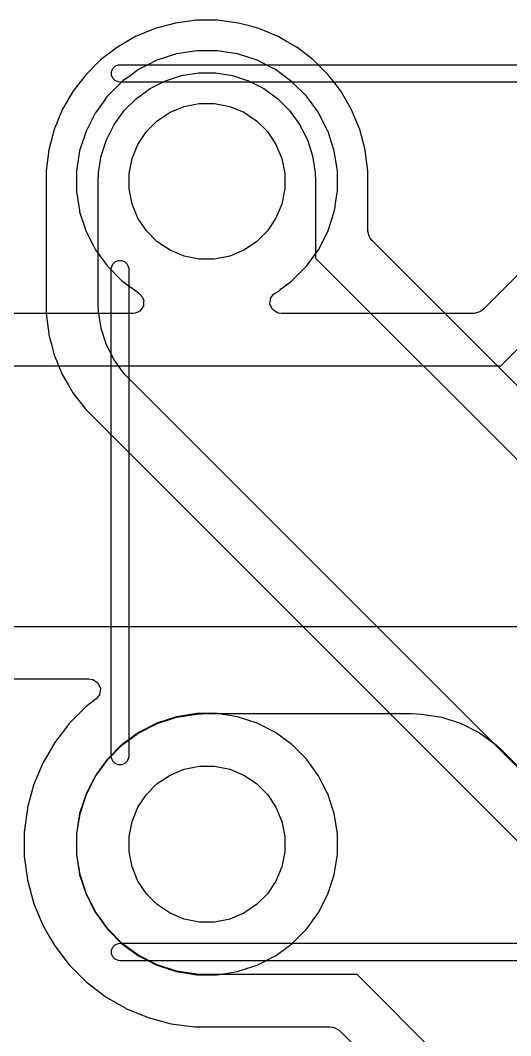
# Model space of a CAD drawing. Header units: inches. Extents: x 1.3 to 5.24, y -7.03 to -1.12.
# Drawn here: x 4.3604 to 4.5824, y -6.2528 to -5.7933 of the extents above; entities that cross this region are included whole.
import ezdxf

# ---------------------------------------------------------------- set-up
doc = ezdxf.new("R2010")
doc.units = ezdxf.units.IN
doc.header["$MEASUREMENT"] = 0
for name, color, linetype, true_color in [('B.Cu', 153, 'CONTINUOUS', 0x4d7fc4), ('B.Mask', 4, 'CONTINUOUS', 0x02ffee), ('F.Cu', 13, 'CONTINUOUS', 0xc83434), ('F.Mask', 201, 'CONTINUOUS', 0xd864ff), ('F.Silkscreen', 41, 'CONTINUOUS', 0xf2eda1), ('In1.Cu', 91, 'CONTINUOUS', 0x7fc87f), ('In2.Cu', 33, 'CONTINUOUS', 0xce7d2c)]:
    doc.layers.add(name, color=color, linetype=linetype, true_color=true_color)

msp = doc.modelspace()

# ---------------------------------------------------------------- linework, layer by layer
at = {"layer": 'B.Cu', "linetype": 'CONTINUOUS'}
for p, q in [((4.43064, -5.79453), (4.42141, -5.79701)), ((4.44011, -5.79329), (4.43064, -5.79453)), ((4.44966, -5.79329), (4.44011, -5.79329)), ((4.44011, -5.79329), (4.44011, -5.79329)), ((4.44011, -5.79329), (4.44011, -5.79329)), ((4.45913, -5.79453), (4.44966, -5.79329)), ((4.44966, -5.79329), (4.44966, -5.79329)), ((4.44966, -5.79329), (4.44966, -5.79329)), ((4.46409, -5.79586), (4.45913, -5.79453)), ((4.45913, -5.79453), (4.45913, -5.79453)), ((4.45913, -5.79453), (4.45913, -5.79453)), ((4.42141, -5.79701), (4.41259, -5.80066)), ((4.46835, -5.79701), (4.46409, -5.79586)), ((4.47717, -5.80066), (4.46835, -5.79701)), ((4.41259, -5.80066), (4.40432, -5.80544)), ((4.41259, -5.80066), (4.41259, -5.80066)), ((4.47869, -5.80153), (4.47717, -5.80066)), ((4.47717, -5.80066), (4.47717, -5.80066)), ((4.4805, -5.80258), (4.47869, -5.80153)), ((4.47869, -5.80153), (4.47869, -5.80153)), ((4.48544, -5.80544), (4.4805, -5.80258)), ((4.40432, -5.80544), (4.39674, -5.81125)), ((4.40432, -5.80544), (4.40432, -5.80544)), ((4.48546, -5.80544), (4.48544, -5.80544)), ((4.48551, -5.80548), (4.48546, -5.80544)), ((4.49302, -5.81125), (4.48551, -5.80548)), ((4.39674, -5.81125), (4.38999, -5.818)), ((4.39674, -5.81125), (4.39674, -5.81125)), ((4.39674, -5.81125), (4.39674, -5.81125)), ((4.49977, -5.818), (4.49302, -5.81125)), ((4.49302, -5.81125), (4.49302, -5.81125)), ((4.49302, -5.81125), (4.49302, -5.81125)), ((4.49302, -5.81125), (4.49302, -5.81125)), ((4.43339, -5.81829), (4.44102, -5.81708)), ((4.44102, -5.81708), (4.44874, -5.81708)), ((4.44874, -5.81708), (4.45637, -5.81829)), ((4.38999, -5.818), (4.38418, -5.82558)), ((4.38999, -5.818), (4.38999, -5.818)), ((4.38999, -5.818), (4.38999, -5.818)), ((4.41917, -5.82418), (4.42605, -5.82068)), ((4.42605, -5.82068), (4.43339, -5.81829)), ((4.45637, -5.81829), (4.46371, -5.82068)), ((4.46371, -5.82068), (4.4706, -5.82418)), ((4.5027, -5.82181), (4.49977, -5.818)), ((4.49977, -5.818), (4.49977, -5.818)), ((4.49977, -5.818), (4.49977, -5.818)), ((4.49977, -5.818), (4.49977, -5.818)), ((4.50559, -5.82558), (4.5027, -5.82181)), ((4.38418, -5.82558), (4.3794, -5.83385)), ((4.38418, -5.82558), (4.38418, -5.82558)), ((4.41292, -5.82872), (4.41917, -5.82418)), ((4.4706, -5.82418), (4.47684, -5.82872)), ((4.50997, -5.83318), (4.50559, -5.82558)), ((4.40746, -5.83418), (4.41292, -5.82872)), ((4.47684, -5.82872), (4.4823, -5.83418)), ((4.3794, -5.83385), (4.37575, -5.84267)), ((4.3794, -5.83385), (4.3794, -5.83385)), ((4.40292, -5.84043), (4.40746, -5.83418)), ((4.4823, -5.83418), (4.48684, -5.84043)), ((4.51036, -5.83385), (4.50997, -5.83318)), ((4.51402, -5.84267), (4.51036, -5.83385)), ((4.39942, -5.84731), (4.40292, -5.84043)), ((4.48684, -5.84043), (4.49035, -5.84731)), ((4.37575, -5.84267), (4.37327, -5.8519)), ((4.51649, -5.8519), (4.51402, -5.84267)), ((4.39703, -5.85465), (4.39942, -5.84731)), ((4.49035, -5.84731), (4.49273, -5.85465)), ((4.37327, -5.8519), (4.37203, -5.86137)), ((4.517, -5.8558), (4.51649, -5.8519)), ((4.39582, -5.86228), (4.39703, -5.85465)), ((4.49273, -5.85465), (4.49394, -5.86228)), ((4.51729, -5.858), (4.517, -5.8558)), ((4.51774, -5.86137), (4.51729, -5.858)), ((4.37203, -5.86137), (4.37203, -5.91626)), ((4.39567, -5.86614), (4.39582, -5.86228)), ((4.49394, -5.86228), (4.49409, -5.86614)), ((4.51774, -5.86149), (4.51774, -5.86137)), ((4.51774, -5.88865), (4.51774, -5.86149)), ((4.39567, -5.92126), (4.39567, -5.86614)), ((4.49409, -5.86614), (4.49409, -5.90088)), ((4.51833, -5.89099), (4.51774, -5.88865)), ((4.51883, -5.8919), (4.51833, -5.89099)), ((4.51966, -5.89301), (4.51883, -5.8919)), ((4.99959, -6.37294), (4.51966, -5.89301)), ((4.49409, -5.90088), (4.99152, -6.3983)), ((4.37203, -5.91626), (4.37203, -5.91626)), ((4.37203, -5.91626), (4.37203, -5.92603)), ((4.39582, -5.92512), (4.39567, -5.92126)), ((4.37203, -5.92603), (4.37203, -5.92604)), ((4.37203, -5.92604), (4.37339, -5.93638)), ((4.39687, -5.93173), (4.39582, -5.92512)), ((4.39703, -5.93275), (4.39687, -5.93173)), ((4.39942, -5.94009), (4.39703, -5.93275)), ((4.37339, -5.93638), (4.37359, -5.9367)), ((4.37359, -5.9367), (4.37362, -5.93679)), ((4.37362, -5.93679), (4.37444, -5.93987)), ((4.37444, -5.93987), (4.37563, -5.94429)), ((4.40292, -5.94697), (4.39942, -5.94009)), ((4.37563, -5.94429), (4.37575, -5.94473)), ((4.37575, -5.94473), (4.3794, -5.95355)), ((4.40746, -5.95322), (4.40292, -5.94697)), ((4.3794, -5.95355), (4.3794, -5.95355)), ((4.3794, -5.95355), (4.38205, -5.95814)), ((4.41008, -5.95606), (4.40746, -5.95322)), ((4.38205, -5.95814), (4.38205, -5.95814)), ((4.38205, -5.95814), (4.38418, -5.96182)), ((4.93634, -6.48231), (4.41008, -5.95606)), ((4.38418, -5.96182), (4.38999, -5.9694)), ((4.38999, -5.9694), (4.38999, -5.9694)), ((4.38999, -5.9694), (4.38999, -5.9694)), ((4.38999, -5.9694), (4.38999, -5.9694)), ((4.38999, -5.9694), (4.80737, -6.38678)), ((4.44023, -6.10707), (4.43105, -6.10852)), ((4.44953, -6.10707), (4.44023, -6.10707)), ((4.44023, -6.10707), (4.44023, -6.10707)), ((4.44023, -6.10707), (4.44023, -6.10707)), ((4.45872, -6.10852), (4.44953, -6.10707)), ((4.44953, -6.10707), (4.44953, -6.10707)), ((4.44953, -6.10707), (4.44953, -6.10707)), ((4.4222, -6.11139), (4.41696, -6.11407)), ((4.43105, -6.10852), (4.4222, -6.11139)), ((4.43105, -6.10852), (4.43105, -6.10852)), ((4.43105, -6.10852), (4.43105, -6.10852)), ((4.46756, -6.11139), (4.45872, -6.10852)), ((4.45872, -6.10852), (4.45872, -6.10852)), ((4.47584, -6.11562), (4.46756, -6.11139)), ((4.41392, -6.11562), (4.40963, -6.11873)), ((4.41696, -6.11407), (4.41392, -6.11562)), ((4.48337, -6.12108), (4.47584, -6.11562)), ((4.40657, -6.12091), (4.39965, -6.12783)), ((4.40686, -6.12074), (4.40657, -6.12091)), ((4.40963, -6.11873), (4.40686, -6.12074)), ((4.40963, -6.11873), (4.40963, -6.11873)), ((4.48994, -6.12766), (4.48337, -6.12108)), ((4.39846, -6.12954), (4.39643, -6.13233)), ((4.39948, -6.12812), (4.39846, -6.12954)), ((4.39965, -6.12783), (4.39948, -6.12812)), ((4.49541, -6.13518), (4.48994, -6.12766)), ((4.39643, -6.13233), (4.39436, -6.13518)), ((4.4224, -6.13875), (4.42818, -6.13489)), ((4.42818, -6.13489), (4.4346, -6.13223)), ((4.4346, -6.13223), (4.44141, -6.13088)), ((4.44141, -6.13088), (4.44835, -6.13088)), ((4.44835, -6.13088), (4.45517, -6.13223)), ((4.45517, -6.13223), (4.46158, -6.13489)), ((4.46158, -6.13489), (4.46736, -6.13875)), ((4.39279, -6.13826), (4.39014, -6.14346)), ((4.39436, -6.13518), (4.39279, -6.13826)), ((4.39436, -6.13518), (4.39436, -6.13518)), ((4.39436, -6.13518), (4.39436, -6.13518)), ((4.41749, -6.14366), (4.4224, -6.13875)), ((4.46736, -6.13875), (4.47227, -6.14366)), ((4.4974, -6.13909), (4.49541, -6.13518)), ((4.4995, -6.14321), (4.4974, -6.13909)), ((4.39014, -6.14346), (4.38726, -6.15231)), ((4.41363, -6.14944), (4.41749, -6.14366)), ((4.47227, -6.14366), (4.47613, -6.14944)), ((4.49954, -6.14327), (4.4995, -6.14321)), ((4.49961, -6.14342), (4.49954, -6.14327)), ((4.49965, -6.1435), (4.49961, -6.14342)), ((4.49969, -6.14365), (4.49965, -6.1435)), ((4.50037, -6.14573), (4.49969, -6.14365)), ((4.5025, -6.15231), (4.50037, -6.14573)), ((4.38726, -6.15231), (4.38581, -6.16149)), ((4.38726, -6.15231), (4.38726, -6.15231)), ((4.38726, -6.15231), (4.38726, -6.15231)), ((4.41097, -6.15586), (4.41363, -6.14944)), ((4.47613, -6.14944), (4.47879, -6.15586)), ((4.50396, -6.16149), (4.5025, -6.15231)), ((4.40962, -6.16267), (4.41097, -6.15586)), ((4.47879, -6.15586), (4.48014, -6.16267)), ((4.38581, -6.16149), (4.38581, -6.17079)), ((4.50396, -6.17079), (4.50396, -6.16149)), ((4.40962, -6.16961), (4.40962, -6.16267)), ((4.48014, -6.16267), (4.48014, -6.16961)), ((4.38581, -6.17079), (4.38725, -6.17992)), ((4.41097, -6.17643), (4.40962, -6.16961)), ((4.48014, -6.16961), (4.47879, -6.17643)), ((4.50251, -6.17992), (4.50396, -6.17079)), ((4.38725, -6.17992), (4.38726, -6.17998)), ((4.38726, -6.17998), (4.39014, -6.18882)), ((4.41363, -6.18284), (4.41097, -6.17643)), ((4.47879, -6.17643), (4.47613, -6.18284)), ((4.49963, -6.18882), (4.5025, -6.17998)), ((4.5025, -6.17998), (4.50251, -6.17992)), ((4.50251, -6.17992), (4.50251, -6.17992)), ((4.50251, -6.17992), (4.50251, -6.17992)), ((4.41749, -6.18862), (4.41363, -6.18284)), ((4.47613, -6.18284), (4.47227, -6.18862)), ((4.39014, -6.18882), (4.39214, -6.19276)), ((4.4224, -6.19353), (4.41749, -6.18862)), ((4.47227, -6.18862), (4.46736, -6.19353)), ((4.49541, -6.1971), (4.49963, -6.18882)), ((4.39214, -6.19276), (4.39374, -6.1959)), ((4.42818, -6.19739), (4.4224, -6.19353)), ((4.46736, -6.19353), (4.46158, -6.19739)), ((4.39374, -6.1959), (4.39436, -6.1971)), ((4.39436, -6.1971), (4.39436, -6.1971)), ((4.39436, -6.1971), (4.39982, -6.20463)), ((4.4346, -6.20005), (4.42818, -6.19739)), ((4.46158, -6.19739), (4.45517, -6.20005)), ((4.48994, -6.20463), (4.49541, -6.1971)), ((4.44141, -6.2014), (4.4346, -6.20005)), ((4.44835, -6.2014), (4.44141, -6.2014)), ((4.45517, -6.20005), (4.44835, -6.2014)), ((4.39982, -6.20463), (4.4064, -6.2112)), ((4.48337, -6.2112), (4.48994, -6.20463)), ((4.4064, -6.2112), (4.41392, -6.21667)), ((4.47584, -6.21667), (4.48337, -6.2112)), ((4.41392, -6.21667), (4.41783, -6.21866)), ((4.46756, -6.22089), (4.47584, -6.21667)), ((4.41783, -6.21866), (4.42195, -6.22076)), ((4.42195, -6.22076), (4.42224, -6.22091)), ((4.42224, -6.22091), (4.42239, -6.22095)), ((4.42239, -6.22095), (4.42395, -6.22146)), ((4.42395, -6.22146), (4.42505, -6.22181)), ((4.42505, -6.22181), (4.43105, -6.22376)), ((4.45995, -6.22336), (4.46756, -6.22089)), ((4.43105, -6.22376), (4.44023, -6.22522)), ((4.44023, -6.22522), (4.44023, -6.22522)), ((4.44023, -6.22522), (4.44953, -6.22522)), ((4.44953, -6.22522), (4.45872, -6.22376)), ((4.44953, -6.22522), (4.44953, -6.22522)), ((4.45872, -6.22376), (4.45995, -6.22336))]:
    msp.add_line(p, q, dxfattribs=at)
at = {"layer": 'B.Mask', "linetype": 'CONTINUOUS'}
for p, q in [((4.4346, -5.83223), (4.44141, -5.83088)), ((4.44141, -5.83088), (4.44835, -5.83088)), ((4.44835, -5.83088), (4.45517, -5.83223)), ((4.4224, -5.83875), (4.42818, -5.83489)), ((4.42818, -5.83489), (4.4346, -5.83223)), ((4.45517, -5.83223), (4.46158, -5.83489)), ((4.46158, -5.83489), (4.46736, -5.83875)), ((4.41749, -5.84366), (4.4224, -5.83875)), ((4.46736, -5.83875), (4.47227, -5.84366)), ((4.41363, -5.84944), (4.41749, -5.84366)), ((4.47227, -5.84366), (4.47613, -5.84944)), ((4.41097, -5.85586), (4.41363, -5.84944)), ((4.47613, -5.84944), (4.47879, -5.85586)), ((4.40962, -5.86267), (4.41097, -5.85586)), ((4.47879, -5.85586), (4.48014, -5.86267)), ((4.40962, -5.86961), (4.40962, -5.86267)), ((4.48014, -5.86267), (4.48014, -5.86961)), ((4.41097, -5.87643), (4.40962, -5.86961)), ((4.48014, -5.86961), (4.47879, -5.87643)), ((4.41363, -5.88284), (4.41097, -5.87643)), ((4.47879, -5.87643), (4.47613, -5.88284)), ((4.41749, -5.88862), (4.41363, -5.88284)), ((4.47613, -5.88284), (4.47227, -5.88862)), ((4.4224, -5.89353), (4.41749, -5.88862)), ((4.47227, -5.88862), (4.46736, -5.89353)), ((4.42818, -5.89739), (4.4224, -5.89353)), ((4.46736, -5.89353), (4.46158, -5.89739)), ((4.4346, -5.90005), (4.42818, -5.89739)), ((4.44141, -5.9014), (4.4346, -5.90005)), ((4.45517, -5.90005), (4.44835, -5.9014)), ((4.46158, -5.89739), (4.45517, -5.90005)), ((4.44835, -5.9014), (4.44141, -5.9014)), ((4.4224, -6.13875), (4.42818, -6.13489)), ((4.42818, -6.13489), (4.4346, -6.13223)), ((4.4346, -6.13223), (4.44141, -6.13088)), ((4.44141, -6.13088), (4.44835, -6.13088)), ((4.44835, -6.13088), (4.45517, -6.13223)), ((4.45517, -6.13223), (4.46158, -6.13489)), ((4.46158, -6.13489), (4.46736, -6.13875)), ((4.41749, -6.14366), (4.4224, -6.13875)), ((4.46736, -6.13875), (4.47227, -6.14366)), ((4.41363, -6.14944), (4.41749, -6.14366)), ((4.47227, -6.14366), (4.47613, -6.14944)), ((4.41097, -6.15586), (4.41363, -6.14944)), ((4.47613, -6.14944), (4.47879, -6.15586)), ((4.40962, -6.16267), (4.41097, -6.15586)), ((4.47879, -6.15586), (4.48014, -6.16267)), ((4.40962, -6.16961), (4.40962, -6.16267)), ((4.48014, -6.16267), (4.48014, -6.16961)), ((4.41097, -6.17643), (4.40962, -6.16961)), ((4.48014, -6.16961), (4.47879, -6.17643)), ((4.41363, -6.18284), (4.41097, -6.17643)), ((4.47879, -6.17643), (4.47613, -6.18284)), ((4.41749, -6.18862), (4.41363, -6.18284)), ((4.47613, -6.18284), (4.47227, -6.18862)), ((4.4224, -6.19353), (4.41749, -6.18862)), ((4.47227, -6.18862), (4.46736, -6.19353)), ((4.42818, -6.19739), (4.4224, -6.19353)), ((4.46736, -6.19353), (4.46158, -6.19739)), ((4.4346, -6.20005), (4.42818, -6.19739)), ((4.46158, -6.19739), (4.45517, -6.20005)), ((4.44141, -6.2014), (4.4346, -6.20005)), ((4.44835, -6.2014), (4.44141, -6.2014)), ((4.45517, -6.20005), (4.44835, -6.2014))]:
    msp.add_line(p, q, dxfattribs=at)
at = {"layer": 'F.Cu', "linetype": 'CONTINUOUS'}
for p, q in [((4.69024, -5.80383), (4.57003, -5.92404)), ((4.43105, -5.80852), (4.4222, -5.8114)), ((4.44023, -5.80707), (4.43105, -5.80852)), ((4.43105, -5.80852), (4.43105, -5.80852)), ((4.43105, -5.80852), (4.43105, -5.80852)), ((4.44953, -5.80707), (4.44023, -5.80707)), ((4.44023, -5.80707), (4.44023, -5.80707)), ((4.44023, -5.80707), (4.44023, -5.80707)), ((4.45872, -5.80852), (4.44953, -5.80707)), ((4.44953, -5.80707), (4.44953, -5.80707)), ((4.44953, -5.80707), (4.44953, -5.80707)), ((4.46756, -5.8114), (4.45872, -5.80852)), ((4.45872, -5.80852), (4.45872, -5.80852)), ((4.4222, -5.8114), (4.41806, -5.81351)), ((4.4749, -5.81513), (4.46756, -5.8114)), ((4.41392, -5.81562), (4.41015, -5.81836)), ((4.41806, -5.81351), (4.41392, -5.81562)), ((4.47584, -5.81562), (4.4749, -5.81513)), ((4.48337, -5.82108), (4.47584, -5.81562)), ((4.40657, -5.82091), (4.39965, -5.82783)), ((4.40686, -5.82074), (4.40657, -5.82091)), ((4.41015, -5.81836), (4.40686, -5.82074)), ((4.48994, -5.82766), (4.48337, -5.82108)), ((4.5779, -5.94961), (4.70312, -5.82438)), ((4.39836, -5.82966), (4.39436, -5.83518)), ((4.39948, -5.82812), (4.39836, -5.82966)), ((4.39965, -5.82783), (4.39948, -5.82812)), ((4.4346, -5.83223), (4.44141, -5.83088)), ((4.44141, -5.83088), (4.44835, -5.83088)), ((4.44835, -5.83088), (4.45517, -5.83223)), ((4.49127, -5.82949), (4.48994, -5.82766)), ((4.49532, -5.83506), (4.49127, -5.82949)), ((4.39426, -5.83536), (4.39014, -5.84346)), ((4.39436, -5.83518), (4.39426, -5.83536)), ((4.4224, -5.83875), (4.42818, -5.83489)), ((4.42818, -5.83489), (4.4346, -5.83223)), ((4.45517, -5.83223), (4.46158, -5.83489)), ((4.46158, -5.83489), (4.46736, -5.83875)), ((4.49541, -5.83518), (4.49532, -5.83506)), ((4.49532, -5.83506), (4.49532, -5.83506)), ((4.49532, -5.83506), (4.49532, -5.83506)), ((4.49532, -5.83506), (4.49532, -5.83506)), ((4.4995, -5.84321), (4.49541, -5.83518)), ((4.41749, -5.84366), (4.4224, -5.83875)), ((4.46736, -5.83875), (4.47227, -5.84366)), ((4.39014, -5.84346), (4.38726, -5.85231)), ((4.41363, -5.84944), (4.41749, -5.84366)), ((4.47227, -5.84366), (4.47613, -5.84944)), ((4.49954, -5.84327), (4.4995, -5.84321)), ((4.49961, -5.84342), (4.49954, -5.84327)), ((4.49965, -5.8435), (4.49961, -5.84342)), ((4.49969, -5.84365), (4.49965, -5.8435)), ((4.50117, -5.84821), (4.49969, -5.84365)), ((4.41097, -5.85586), (4.41363, -5.84944)), ((4.47613, -5.84944), (4.47879, -5.85586)), ((4.5025, -5.85231), (4.50117, -5.84821)), ((4.38708, -5.85345), (4.38581, -5.86149)), ((4.38726, -5.85231), (4.38708, -5.85345)), ((4.50396, -5.86149), (4.5025, -5.85231)), ((4.40962, -5.86267), (4.41097, -5.85586)), ((4.47879, -5.85586), (4.48014, -5.86267)), ((4.38581, -5.86149), (4.38581, -5.87079)), ((4.40962, -5.86961), (4.40962, -5.86267)), ((4.48014, -5.86267), (4.48014, -5.86961)), ((4.50396, -5.87079), (4.50396, -5.86149)), ((4.38581, -5.87079), (4.38717, -5.8794)), ((4.41097, -5.87643), (4.40962, -5.86961)), ((4.48014, -5.86961), (4.47879, -5.87643)), ((4.50295, -5.87713), (4.50387, -5.87133)), ((4.50387, -5.87133), (4.50396, -5.87079)), ((4.41363, -5.88284), (4.41097, -5.87643)), ((4.47879, -5.87643), (4.47613, -5.88284)), ((4.50285, -5.87781), (4.50295, -5.87713)), ((4.50295, -5.87713), (4.50295, -5.87713)), ((4.38717, -5.8794), (4.38726, -5.87998)), ((4.38726, -5.87998), (4.39014, -5.88882)), ((4.49963, -5.88882), (4.5025, -5.87998)), ((4.5025, -5.87998), (4.50285, -5.87781)), ((4.41749, -5.88862), (4.41363, -5.88284)), ((4.47613, -5.88284), (4.47227, -5.88862)), ((4.39014, -5.88882), (4.39347, -5.89536)), ((4.4224, -5.89353), (4.41749, -5.88862)), ((4.47227, -5.88862), (4.46736, -5.89353)), ((4.49541, -5.8971), (4.49963, -5.88882)), ((4.39347, -5.89536), (4.39436, -5.8971)), ((4.42818, -5.89739), (4.4224, -5.89353)), ((4.46736, -5.89353), (4.46158, -5.89739)), ((4.39436, -5.8971), (4.39982, -5.90463)), ((4.4346, -5.90005), (4.42818, -5.89739)), ((4.44141, -5.9014), (4.4346, -5.90005)), ((4.45517, -5.90005), (4.44835, -5.9014)), ((4.46158, -5.89739), (4.45517, -5.90005)), ((4.48994, -5.90463), (4.49541, -5.8971)), ((4.39982, -5.90463), (4.4064, -5.9112)), ((4.44835, -5.9014), (4.44141, -5.9014)), ((4.48337, -5.9112), (4.48994, -5.90463)), ((4.4064, -5.9112), (4.41204, -5.9153)), ((4.47848, -5.91475), (4.48337, -5.9112)), ((4.41204, -5.9153), (4.41392, -5.91667)), ((4.41392, -5.91667), (4.41392, -5.91667)), ((4.41392, -5.91667), (4.41392, -5.91667)), ((4.41392, -5.91667), (4.41408, -5.91684)), ((4.41408, -5.91684), (4.4142, -5.91689)), ((4.4142, -5.91689), (4.41441, -5.91707)), ((4.41441, -5.91707), (4.41475, -5.91739)), ((4.41475, -5.91739), (4.41487, -5.9175)), ((4.41487, -5.9175), (4.41509, -5.91789)), ((4.41509, -5.91789), (4.41513, -5.91793)), ((4.41513, -5.91793), (4.41543, -5.91839)), ((4.41543, -5.91839), (4.41549, -5.91857)), ((4.41549, -5.91857), (4.41625, -5.91988)), ((4.4734, -5.92166), (4.47379, -5.91894)), ((4.47379, -5.91894), (4.47522, -5.91712)), ((4.47522, -5.91712), (4.47534, -5.91702)), ((4.47534, -5.91702), (4.47614, -5.91652)), ((4.47614, -5.91652), (4.47774, -5.9157)), ((4.47774, -5.9157), (4.47834, -5.91485)), ((4.47834, -5.91485), (4.47848, -5.91475)), ((4.41557, -5.92343), (4.4155, -5.92367)), ((4.41613, -5.92263), (4.41557, -5.92343)), ((4.4162, -5.92118), (4.41613, -5.92263)), ((4.41624, -5.92102), (4.4162, -5.92118)), ((4.41625, -5.91988), (4.41621, -5.92091)), ((4.41621, -5.92091), (4.41624, -5.92102)), ((4.47454, -5.92416), (4.4734, -5.92166)), ((4.41136, -5.92596), (4.2119, -5.92596)), ((4.4123, -5.92587), (4.41136, -5.92596)), ((4.41245, -5.92584), (4.4123, -5.92587)), ((4.41308, -5.92555), (4.41245, -5.92584)), ((4.41345, -5.9255), (4.41308, -5.92555)), ((4.41371, -5.92526), (4.41345, -5.9255)), ((4.41455, -5.92488), (4.41371, -5.92526)), ((4.41523, -5.92391), (4.41455, -5.92488)), ((4.4155, -5.92367), (4.41523, -5.92391)), ((4.47685, -5.92565), (4.47454, -5.92416)), ((4.47726, -5.92577), (4.47685, -5.92565)), ((4.47863, -5.92596), (4.47726, -5.92577)), ((4.56567, -5.92596), (4.47863, -5.92596)), ((4.56801, -5.92537), (4.56567, -5.92596)), ((4.56892, -5.92487), (4.56801, -5.92537)), ((4.56941, -5.92451), (4.56892, -5.92487)), ((4.57003, -5.92404), (4.56941, -5.92451)), ((4.21732, -5.94961), (4.5779, -5.94961)), ((4.60236, -6.06772), (4.21732, -6.06772)), ((4.2119, -6.09136), (4.39141, -6.09136)), ((4.39141, -6.09136), (4.39279, -6.09156)), ((4.39279, -6.09156), (4.39322, -6.09168)), ((4.39322, -6.09168), (4.39553, -6.09317)), ((4.39553, -6.09317), (4.39667, -6.09567)), ((4.39667, -6.09567), (4.39628, -6.09839)), ((4.39475, -6.10037), (4.39024, -6.10383)), ((4.39622, -6.09852), (4.39475, -6.10037)), ((4.39628, -6.09839), (4.39622, -6.09852)), ((4.39628, -6.09839), (4.39628, -6.09839)), ((4.39024, -6.10383), (4.38257, -6.1115)), ((4.39024, -6.10383), (4.39024, -6.10383)), ((4.39024, -6.10383), (4.39024, -6.10383)), ((4.39024, -6.10383), (4.39024, -6.10383)), ((4.4311, -6.10872), (4.44025, -6.10727)), ((4.44025, -6.10727), (4.44488, -6.10709)), ((4.44488, -6.10709), (4.53741, -6.10709)), ((4.53741, -6.10709), (4.54204, -6.10727)), ((4.54204, -6.10727), (4.55119, -6.10872)), ((4.38257, -6.1115), (4.38218, -6.11202)), ((4.38257, -6.1115), (4.38257, -6.1115)), ((4.38257, -6.1115), (4.38257, -6.1115)), ((4.38257, -6.1115), (4.38257, -6.1115)), ((4.41403, -6.11579), (4.42228, -6.11158)), ((4.42228, -6.11158), (4.4311, -6.10872)), ((4.55119, -6.10872), (4.56, -6.11158)), ((4.56, -6.11158), (4.56826, -6.11579)), ((4.38218, -6.11202), (4.37597, -6.1201)), ((4.40653, -6.12124), (4.41403, -6.11579)), ((4.56826, -6.11579), (4.57576, -6.12124)), ((4.37597, -6.1201), (4.37055, -6.12949)), ((4.37597, -6.1201), (4.37597, -6.1201)), ((4.39998, -6.12779), (4.40653, -6.12124)), ((4.57576, -6.12124), (4.57916, -6.12438)), ((4.57916, -6.12438), (4.86054, -6.40576)), ((4.37055, -6.12949), (4.36641, -6.1395)), ((4.37055, -6.12949), (4.37055, -6.12949)), ((4.39453, -6.13529), (4.39998, -6.12779)), ((4.36641, -6.1395), (4.36503, -6.14465)), ((4.36641, -6.1395), (4.36641, -6.1395)), ((4.39032, -6.14354), (4.39453, -6.13529)), ((4.38746, -6.15236), (4.39032, -6.14354)), ((4.36503, -6.14465), (4.3637, -6.14959)), ((4.3636, -6.14997), (4.36219, -6.16072)), ((4.3637, -6.14959), (4.3636, -6.14997)), ((4.3636, -6.14997), (4.3636, -6.14997)), ((4.3636, -6.14997), (4.3636, -6.14997)), ((4.3637, -6.14959), (4.3637, -6.14959)), ((4.38601, -6.16151), (4.38746, -6.15236)), ((4.36219, -6.16072), (4.36219, -6.16072)), ((4.36219, -6.16072), (4.36219, -6.17156)), ((4.38601, -6.17078), (4.38601, -6.16151)), ((4.36219, -6.17156), (4.36219, -6.17156)), ((4.36219, -6.17156), (4.3636, -6.18231)), ((4.38746, -6.17993), (4.38601, -6.17078)), ((4.39032, -6.18874), (4.38746, -6.17993)), ((4.3636, -6.18231), (4.3636, -6.18231)), ((4.3636, -6.18231), (4.36451, -6.18572)), ((4.36451, -6.18572), (4.36546, -6.18925)), ((4.36546, -6.18925), (4.36636, -6.19261)), ((4.39453, -6.197), (4.39032, -6.18874)), ((4.36636, -6.19261), (4.36641, -6.19278)), ((4.36641, -6.19278), (4.36641, -6.19278)), ((4.36641, -6.19278), (4.37047, -6.20258)), ((4.39998, -6.20449), (4.39453, -6.197)), ((4.37047, -6.20258), (4.37055, -6.2028)), ((4.37055, -6.2028), (4.37055, -6.2028)), ((4.37055, -6.2028), (4.37357, -6.20802)), ((4.37357, -6.20802), (4.37597, -6.21218)), ((4.40653, -6.21105), (4.39998, -6.20449)), ((4.37597, -6.21218), (4.37597, -6.21218)), ((4.37597, -6.21218), (4.37597, -6.21218)), ((4.37597, -6.21218), (4.38257, -6.22078)), ((4.41403, -6.21649), (4.40653, -6.21105)), ((4.42228, -6.2207), (4.41403, -6.21649)), ((4.38257, -6.22078), (4.38257, -6.22078)), ((4.38257, -6.22078), (4.39024, -6.22845)), ((4.4311, -6.22357), (4.42228, -6.2207)), ((4.44025, -6.22501), (4.4311, -6.22357)), ((4.44488, -6.2252), (4.44025, -6.22501)), ((4.51294, -6.2252), (4.44488, -6.2252)), ((4.77702, -6.48927), (4.51294, -6.2252)), ((4.39024, -6.22845), (4.39024, -6.22845)), ((4.39024, -6.22845), (4.39529, -6.23233)), ((4.39529, -6.23233), (4.39884, -6.23505)), ((4.39884, -6.23505), (4.40487, -6.23853)), ((4.40487, -6.23853), (4.40673, -6.23961)), ((4.40673, -6.23961), (4.40809, -6.24039)), ((4.40809, -6.24039), (4.40816, -6.24043)), ((4.40816, -6.24043), (4.40822, -6.24046)), ((4.40822, -6.24046), (4.40823, -6.24047)), ((4.40823, -6.24047), (4.40823, -6.24047)), ((4.40823, -6.24047), (4.40823, -6.24047)), ((4.40823, -6.24047), (4.40823, -6.24047)), ((4.40823, -6.24047), (4.41824, -6.24462)), ((4.41824, -6.24462), (4.42871, -6.24742)), ((4.42871, -6.24742), (4.43946, -6.24884)), ((4.43946, -6.24884), (4.50043, -6.24884)), ((4.50043, -6.24884), (4.5018, -6.24904)), ((4.5018, -6.24904), (4.5028, -6.24933)), ((4.5028, -6.24933), (4.50487, -6.25056)), ((4.50487, -6.25056), (4.722, -6.46769))]:
    msp.add_line(p, q, dxfattribs=at)
at = {"layer": 'F.Mask', "linetype": 'CONTINUOUS'}
for p, q in [((4.4346, -5.83223), (4.44141, -5.83088)), ((4.44141, -5.83088), (4.44835, -5.83088)), ((4.44835, -5.83088), (4.45517, -5.83223)), ((4.4224, -5.83875), (4.42818, -5.83489)), ((4.42818, -5.83489), (4.4346, -5.83223)), ((4.45517, -5.83223), (4.46158, -5.83489)), ((4.46158, -5.83489), (4.46736, -5.83875)), ((4.41749, -5.84366), (4.4224, -5.83875)), ((4.46736, -5.83875), (4.47227, -5.84366)), ((4.41363, -5.84944), (4.41749, -5.84366)), ((4.47227, -5.84366), (4.47613, -5.84944)), ((4.41097, -5.85586), (4.41363, -5.84944)), ((4.47613, -5.84944), (4.47879, -5.85586)), ((4.40962, -5.86267), (4.41097, -5.85586)), ((4.47879, -5.85586), (4.48014, -5.86267)), ((4.40962, -5.86961), (4.40962, -5.86267)), ((4.48014, -5.86267), (4.48014, -5.86961)), ((4.41097, -5.87643), (4.40962, -5.86961)), ((4.48014, -5.86961), (4.47879, -5.87643)), ((4.41363, -5.88284), (4.41097, -5.87643)), ((4.47879, -5.87643), (4.47613, -5.88284)), ((4.41749, -5.88862), (4.41363, -5.88284)), ((4.47613, -5.88284), (4.47227, -5.88862)), ((4.4224, -5.89353), (4.41749, -5.88862)), ((4.47227, -5.88862), (4.46736, -5.89353)), ((4.42818, -5.89739), (4.4224, -5.89353)), ((4.46736, -5.89353), (4.46158, -5.89739)), ((4.4346, -5.90005), (4.42818, -5.89739)), ((4.44141, -5.9014), (4.4346, -5.90005)), ((4.45517, -5.90005), (4.44835, -5.9014)), ((4.46158, -5.89739), (4.45517, -5.90005)), ((4.44835, -5.9014), (4.44141, -5.9014)), ((4.4224, -6.13875), (4.42818, -6.13489)), ((4.42818, -6.13489), (4.4346, -6.13223)), ((4.4346, -6.13223), (4.44141, -6.13088)), ((4.44141, -6.13088), (4.44835, -6.13088)), ((4.44835, -6.13088), (4.45517, -6.13223)), ((4.45517, -6.13223), (4.46158, -6.13489)), ((4.46158, -6.13489), (4.46736, -6.13875)), ((4.41749, -6.14366), (4.4224, -6.13875)), ((4.46736, -6.13875), (4.47227, -6.14366)), ((4.41363, -6.14944), (4.41749, -6.14366)), ((4.47227, -6.14366), (4.47613, -6.14944)), ((4.41097, -6.15586), (4.41363, -6.14944)), ((4.47613, -6.14944), (4.47879, -6.15586)), ((4.40962, -6.16267), (4.41097, -6.15586)), ((4.47879, -6.15586), (4.48014, -6.16267)), ((4.40962, -6.16961), (4.40962, -6.16267)), ((4.48014, -6.16267), (4.48014, -6.16961)), ((4.41097, -6.17643), (4.40962, -6.16961)), ((4.48014, -6.16961), (4.47879, -6.17643)), ((4.41363, -6.18284), (4.41097, -6.17643)), ((4.47879, -6.17643), (4.47613, -6.18284)), ((4.41749, -6.18862), (4.41363, -6.18284)), ((4.47613, -6.18284), (4.47227, -6.18862)), ((4.4224, -6.19353), (4.41749, -6.18862)), ((4.47227, -6.18862), (4.46736, -6.19353)), ((4.42818, -6.19739), (4.4224, -6.19353)), ((4.46736, -6.19353), (4.46158, -6.19739)), ((4.4346, -6.20005), (4.42818, -6.19739)), ((4.46158, -6.19739), (4.45517, -6.20005)), ((4.44141, -6.2014), (4.4346, -6.20005)), ((4.44835, -6.2014), (4.44141, -6.2014)), ((4.45517, -6.20005), (4.44835, -6.2014))]:
    msp.add_line(p, q, dxfattribs=at)
at = {"layer": 'F.Silkscreen', "linetype": 'CONTINUOUS'}
for p, q in [((4.40165, -5.81655), (4.40224, -5.81514)), ((4.40165, -5.81809), (4.40165, -5.81655)), ((4.40224, -5.81514), (4.40332, -5.81405)), ((4.40332, -5.81405), (4.40474, -5.81346)), ((4.40474, -5.81346), (4.40551, -5.81339)), ((4.40551, -5.81339), (5.20079, -5.81339)), ((4.40224, -5.81951), (4.40165, -5.81809)), ((4.40332, -5.8206), (4.40224, -5.81951)), ((4.40474, -5.82118), (4.40332, -5.8206)), ((4.40551, -5.82126), (4.40474, -5.82118)), ((5.19685, -5.82126), (4.40551, -5.82126)), ((4.40157, -5.90591), (4.40165, -5.90514)), ((4.40165, -5.90514), (4.40224, -5.90372)), ((4.40224, -5.90372), (4.40332, -5.90263)), ((4.40332, -5.90263), (4.40474, -5.90204)), ((4.40474, -5.90204), (4.40628, -5.90204)), ((4.40628, -5.90204), (4.4077, -5.90263)), ((4.4077, -5.90263), (4.40879, -5.90372)), ((4.40879, -5.90372), (4.40937, -5.90514)), ((4.40937, -5.90514), (4.40945, -5.90591)), ((4.40157, -6.12638), (4.40157, -5.90591)), ((4.40945, -5.90591), (4.40945, -6.12638)), ((4.40165, -6.12715), (4.40157, -6.12638)), ((4.40224, -6.12857), (4.40165, -6.12715)), ((4.40332, -6.12965), (4.40224, -6.12857)), ((4.40474, -6.13024), (4.40332, -6.12965)), ((4.40628, -6.13024), (4.40474, -6.13024)), ((4.4077, -6.12965), (4.40628, -6.13024)), ((4.40879, -6.12857), (4.4077, -6.12965)), ((4.40937, -6.12715), (4.40879, -6.12857)), ((4.40945, -6.12638), (4.40937, -6.12715)), ((4.40165, -6.21419), (4.40224, -6.21277)), ((4.40224, -6.21277), (4.40332, -6.21169)), ((4.40332, -6.21169), (4.40474, -6.2111)), ((4.40474, -6.2111), (4.40551, -6.21102)), ((4.40551, -6.21102), (5.19685, -6.21102)), ((4.40165, -6.21573), (4.40165, -6.21419)), ((4.40224, -6.21715), (4.40165, -6.21573)), ((4.40332, -6.21823), (4.40224, -6.21715)), ((4.40474, -6.21882), (4.40332, -6.21823)), ((4.40551, -6.2189), (4.40474, -6.21882)), ((5.20079, -6.2189), (4.40551, -6.2189))]:
    msp.add_line(p, q, dxfattribs=at)
at = {"layer": 'In1.Cu', "linetype": 'CONTINUOUS'}
for p, q in [((4.4346, -5.83223), (4.44141, -5.83088)), ((4.44141, -5.83088), (4.44835, -5.83088)), ((4.44835, -5.83088), (4.45517, -5.83223)), ((4.4224, -5.83875), (4.42818, -5.83489)), ((4.42818, -5.83489), (4.4346, -5.83223)), ((4.45517, -5.83223), (4.46158, -5.83489)), ((4.46158, -5.83489), (4.46736, -5.83875)), ((4.41749, -5.84366), (4.4224, -5.83875)), ((4.46736, -5.83875), (4.47227, -5.84366)), ((4.41363, -5.84944), (4.41749, -5.84366)), ((4.47227, -5.84366), (4.47613, -5.84944)), ((4.41097, -5.85586), (4.41363, -5.84944)), ((4.47613, -5.84944), (4.47879, -5.85586)), ((4.40962, -5.86267), (4.41097, -5.85586)), ((4.47879, -5.85586), (4.48014, -5.86267)), ((4.40962, -5.86961), (4.40962, -5.86267)), ((4.48014, -5.86267), (4.48014, -5.86961)), ((4.41097, -5.87643), (4.40962, -5.86961)), ((4.48014, -5.86961), (4.47879, -5.87643)), ((4.41363, -5.88284), (4.41097, -5.87643)), ((4.47879, -5.87643), (4.47613, -5.88284)), ((4.41749, -5.88862), (4.41363, -5.88284)), ((4.47613, -5.88284), (4.47227, -5.88862)), ((4.4224, -5.89353), (4.41749, -5.88862)), ((4.47227, -5.88862), (4.46736, -5.89353)), ((4.42818, -5.89739), (4.4224, -5.89353)), ((4.46736, -5.89353), (4.46158, -5.89739)), ((4.4346, -5.90005), (4.42818, -5.89739)), ((4.44141, -5.9014), (4.4346, -5.90005)), ((4.45517, -5.90005), (4.44835, -5.9014)), ((4.46158, -5.89739), (4.45517, -5.90005)), ((4.44835, -5.9014), (4.44141, -5.9014)), ((4.4224, -6.13875), (4.42818, -6.13489)), ((4.42818, -6.13489), (4.4346, -6.13223)), ((4.4346, -6.13223), (4.44141, -6.13088)), ((4.44141, -6.13088), (4.44835, -6.13088)), ((4.44835, -6.13088), (4.45517, -6.13223)), ((4.45517, -6.13223), (4.46158, -6.13489)), ((4.46158, -6.13489), (4.46736, -6.13875)), ((4.41749, -6.14366), (4.4224, -6.13875)), ((4.46736, -6.13875), (4.47227, -6.14366)), ((4.41363, -6.14944), (4.41749, -6.14366)), ((4.47227, -6.14366), (4.47613, -6.14944)), ((4.41097, -6.15586), (4.41363, -6.14944)), ((4.47613, -6.14944), (4.47879, -6.15586)), ((4.40962, -6.16267), (4.41097, -6.15586)), ((4.47879, -6.15586), (4.48014, -6.16267)), ((4.40962, -6.16961), (4.40962, -6.16267)), ((4.48014, -6.16267), (4.48014, -6.16961)), ((4.41097, -6.17643), (4.40962, -6.16961)), ((4.48014, -6.16961), (4.47879, -6.17643)), ((4.41363, -6.18284), (4.41097, -6.17643)), ((4.47879, -6.17643), (4.47613, -6.18284)), ((4.41749, -6.18862), (4.41363, -6.18284)), ((4.47613, -6.18284), (4.47227, -6.18862)), ((4.4224, -6.19353), (4.41749, -6.18862)), ((4.47227, -6.18862), (4.46736, -6.19353)), ((4.42818, -6.19739), (4.4224, -6.19353)), ((4.46736, -6.19353), (4.46158, -6.19739)), ((4.4346, -6.20005), (4.42818, -6.19739)), ((4.46158, -6.19739), (4.45517, -6.20005)), ((4.44141, -6.2014), (4.4346, -6.20005)), ((4.44835, -6.2014), (4.44141, -6.2014)), ((4.45517, -6.20005), (4.44835, -6.2014))]:
    msp.add_line(p, q, dxfattribs=at)
at = {"layer": 'In2.Cu', "linetype": 'CONTINUOUS'}
for p, q in [((4.4346, -5.83223), (4.44141, -5.83088)), ((4.44141, -5.83088), (4.44835, -5.83088)), ((4.44835, -5.83088), (4.45517, -5.83223)), ((4.4224, -5.83875), (4.42818, -5.83489)), ((4.42818, -5.83489), (4.4346, -5.83223)), ((4.45517, -5.83223), (4.46158, -5.83489)), ((4.46158, -5.83489), (4.46736, -5.83875)), ((4.41749, -5.84366), (4.4224, -5.83875)), ((4.46736, -5.83875), (4.47227, -5.84366)), ((4.41363, -5.84944), (4.41749, -5.84366)), ((4.47227, -5.84366), (4.47613, -5.84944)), ((4.41097, -5.85586), (4.41363, -5.84944)), ((4.47613, -5.84944), (4.47879, -5.85586)), ((4.40962, -5.86267), (4.41097, -5.85586)), ((4.47879, -5.85586), (4.48014, -5.86267)), ((4.40962, -5.86961), (4.40962, -5.86267)), ((4.48014, -5.86267), (4.48014, -5.86961)), ((4.41097, -5.87643), (4.40962, -5.86961)), ((4.48014, -5.86961), (4.47879, -5.87643)), ((4.41363, -5.88284), (4.41097, -5.87643)), ((4.47879, -5.87643), (4.47613, -5.88284)), ((4.41749, -5.88862), (4.41363, -5.88284)), ((4.47613, -5.88284), (4.47227, -5.88862)), ((4.4224, -5.89353), (4.41749, -5.88862)), ((4.47227, -5.88862), (4.46736, -5.89353)), ((4.42818, -5.89739), (4.4224, -5.89353)), ((4.46736, -5.89353), (4.46158, -5.89739)), ((4.4346, -5.90005), (4.42818, -5.89739)), ((4.44141, -5.9014), (4.4346, -5.90005)), ((4.45517, -5.90005), (4.44835, -5.9014)), ((4.46158, -5.89739), (4.45517, -5.90005)), ((4.44835, -5.9014), (4.44141, -5.9014)), ((4.4224, -6.13875), (4.42818, -6.13489)), ((4.42818, -6.13489), (4.4346, -6.13223)), ((4.4346, -6.13223), (4.44141, -6.13088)), ((4.44141, -6.13088), (4.44835, -6.13088)), ((4.44835, -6.13088), (4.45517, -6.13223)), ((4.45517, -6.13223), (4.46158, -6.13489)), ((4.46158, -6.13489), (4.46736, -6.13875)), ((4.41749, -6.14366), (4.4224, -6.13875)), ((4.46736, -6.13875), (4.47227, -6.14366)), ((4.41363, -6.14944), (4.41749, -6.14366)), ((4.47227, -6.14366), (4.47613, -6.14944)), ((4.41097, -6.15586), (4.41363, -6.14944)), ((4.47613, -6.14944), (4.47879, -6.15586)), ((4.40962, -6.16267), (4.41097, -6.15586)), ((4.47879, -6.15586), (4.48014, -6.16267)), ((4.40962, -6.16961), (4.40962, -6.16267)), ((4.48014, -6.16267), (4.48014, -6.16961)), ((4.41097, -6.17643), (4.40962, -6.16961)), ((4.48014, -6.16961), (4.47879, -6.17643)), ((4.41363, -6.18284), (4.41097, -6.17643)), ((4.47879, -6.17643), (4.47613, -6.18284)), ((4.41749, -6.18862), (4.41363, -6.18284)), ((4.47613, -6.18284), (4.47227, -6.18862)), ((4.4224, -6.19353), (4.41749, -6.18862)), ((4.47227, -6.18862), (4.46736, -6.19353)), ((4.42818, -6.19739), (4.4224, -6.19353)), ((4.46736, -6.19353), (4.46158, -6.19739)), ((4.4346, -6.20005), (4.42818, -6.19739)), ((4.46158, -6.19739), (4.45517, -6.20005)), ((4.44141, -6.2014), (4.4346, -6.20005)), ((4.44835, -6.2014), (4.44141, -6.2014)), ((4.45517, -6.20005), (4.44835, -6.2014))]:
    msp.add_line(p, q, dxfattribs=at)

doc.saveas('drawing.dxf')
